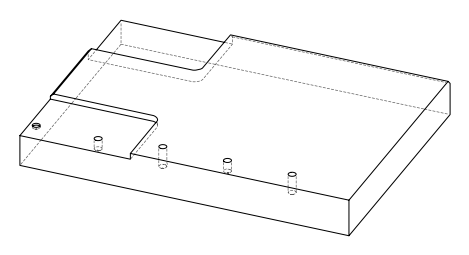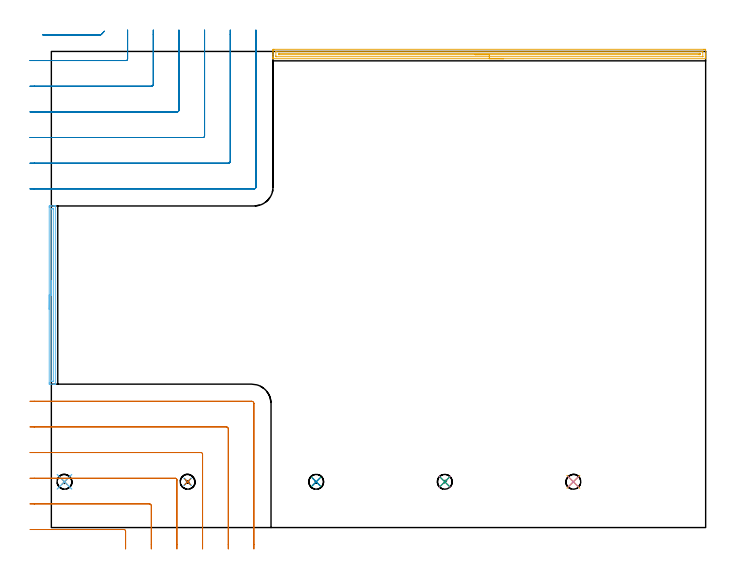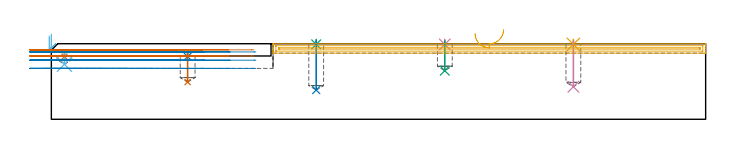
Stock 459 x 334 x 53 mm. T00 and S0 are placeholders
(PLAN: 14 operations, 3 tool changes, 22 min)
(1 SPOT_DRILL | STEP1POCKET | NXT0321_9005460120000 | 0.03 min | 863 mm3)
(2 SPOT_DRILL_1 | STEP1POCKET_1 | NXT0321_9005460120000 | 0.03 min | 863 mm3)
(3 SPOT_DRILL_2 | STEP1POCKET_2 | NXT0321_9005460120000 | 0.03 min | 1 mm3)
(4 SPOT_DRILL_3 | STEP1POCKET_3 | NXT0321_9005460120000 | 0.03 min | 1 mm3)
(5 SPOT_DRILL_4 | STEP1POCKET_4 | NXT0321_9005460120000 | 0.03 min | 1 mm3)
(6 DRILL_BLIND_HOLE_INTO_CENTER | STEP1POCKET | UGT0301_217 | 0.03 min | 377 mm3)
(7 DRILL_BLIND_HOLE_INTO_CENTER_1 | STEP1POCKET_1 | UGT0301_217 | 0.08 min | 1433 mm3)
(8 DRILL_BLIND_HOLE_INTO_CENTER_2 | STEP1POCKET_2 | UGT0301_217 | 0.14 min | 2569 mm3)
(9 DRILL_BLIND_HOLE_INTO_CENTER_3 | STEP1POCKET_3 | UGT0301_217 | 0.09 min | 1420 mm3)
(10 DRILL_BLIND_HOLE_INTO_CENTER_4 | STEP1POCKET_4 | UGT0301_217 | 0.13 min | 2373 mm3)
(11 AREA_MILL | FG_CHAMFER_SURFACE | UGT0205_001 | 7.46 min | 6698 mm3)
(12 AREA_MILL_1 | FG_CHAMFER_SURFACE_1 | UGT0205_001 | 2.17 min | 1328 mm3)
(13 MILL_CORNER_NOTCH_RECTANGULAR | CORNER_NOTCH_RECTANGULAR | UGT0201_106 | Follow Part, ap 6, ae 75% | 4.41 min | 131104 mm3)
(14 MILL_CORNER_NOTCH_RECTANGULAR_1 | CORNER_NOTCH_RECTANGULAR_1 | UGT0201_106 | Follow Part, ap 6, ae 75% | 7.31 min | 290882 mm3)
(TOOL NXT0321_9005460120000 | NC Spot Drill, 142deg, 12mm, Carbide, Uncoated | D12 PA142 FL30 Z2)
(TOOL UGT0301_217 | Twist Drill 10.4 mm | D10.4 PA118 FL82 Z2)
(TOOL UGT0205_001 | Chamfer Mill 20 x 3 x 45 deg. | D20 FL50 Z2)
(TOOL UGT0201_106 | End Mill 24 mm | D24 FL25 Z2)
(OP 1 SPOT_DRILL)
G17 G21 G94 G90
T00 M6
G54
G17 G0 G90 X9.2 Y32.1 S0 M3
G43 Z63. H0
G94 G81 G98 Z43.952 F250. R47.4
G80
M5
M2
(OP 2 SPOT_DRILL_1)
G17 G21 G94 G90
T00 M6
G54
G17 G0 G90 X95.6 Y32.1 S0 M3
G43 Z63. H0
G94 G81 G98 Z43.952 F250. R47.4
G80
M5
M2
(OP 3 SPOT_DRILL_2)
G17 G21 G94 G90
T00 M6
G54
G17 G0 G90 X185.8 Y32.1 S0 M3
G43 Z63. H0
G94 G81 G98 Z52.552 F250. R56.
G80
M5
M2
(OP 4 SPOT_DRILL_3)
G17 G21 G94 G90
T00 M6
G54
G17 G0 G90 X276. Y32.1 S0 M3
G43 Z63. H0
G94 G81 G98 Z52.552 F250. R56.
G80
M5
M2
(OP 5 SPOT_DRILL_4)
G17 G21 G94 G90
T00 M6
G54
G17 G0 G90 X366.2 Y32.1 S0 M3
G43 Z63. H0
G94 G81 G98 Z52.552 F250. R56.
G80
M5
M2
(OP 6 DRILL_BLIND_HOLE_INTO_CENTER)
G17 G21 G94 G90
T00 M6
G54
G17 G0 G90 X9.2 Y32.1 S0 M3
G43 Z63. H0
G94 G81 G98 Z38.6 F250. R46.4
G80
M5
M2
(OP 7 DRILL_BLIND_HOLE_INTO_CENTER_1)
G17 G21 G94 G90
T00 M6
G54
G17 G0 G90 X95.6 Y32.1 S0 M3
G43 Z63. H0
G94 G81 G98 Z26.1 F250. R46.4
G80
M5
M2
(OP 8 DRILL_BLIND_HOLE_INTO_CENTER_2)
G17 G21 G94 G90
T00 M6
G54
G17 G0 G90 X185.8 Y32.1 S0 M3
G43 Z63. H0
G94 G81 G98 Z20.5 F250. R55.
G80
M5
M2
(OP 9 DRILL_BLIND_HOLE_INTO_CENTER_3)
G17 G21 G94 G90
T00 M6
G54
G17 G0 G90 X276. Y32.1 S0 M3
G43 Z63. H0
G94 G81 G98 Z34.1 F250. R55.
G80
M5
M2
(OP 10 DRILL_BLIND_HOLE_INTO_CENTER_4)
G17 G21 G94 G90
T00 M6
G54
G17 G0 G90 X366.2 Y32.1 S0 M3
G43 Z63. H0
G94 G81 G98 Z22.8 F250. R55.
G80
M5
M2
(OP 11 AREA_MILL)
G17 G21 G94 G90
T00 M6
G54
G17 G0 G90 X317.25 Y328.9 S1061 M3
G43 Z63. H0
G94 G1 X317.212 Z62.128 F250.
X317.098 Z61.263
X316.909 Z60.412
X316.647 Z59.58
X316.313 Z58.774
X315.91 Z58.
X315.441 Z57.264
X314.91 Z56.572
X314.321 Z55.929
X313.678 Z55.339
X312.986 Z54.808
X312.25 Z54.34
X311.476 Z53.937
X310.67 Z53.603
X309.838 Z53.341
X308.986 Z53.152
X308.122 Z53.038
X307.25 Z53.
X155.683
X155.51 Y328.902 Z52.988
X155.507 Y328.968 Z52.924
X155.5 Y329.407 Z52.493
Y329.682 Z52.217
Y330.413 Z51.482
Y331.672 Z50.225
Y333.093 Z48.802
Y333.723 Z48.173
Y334.616 Z47.28
X155.502 Y334.88 Z47.016
X155.507 Y335.491 Z46.406
X155.517 Y335.493 Z46.404
X156.13 Y335.5 Z46.4
X457.75
X458.37 Y335.498 Z46.402
X458.983 Y335.493 Z46.404
X458.993 Y335.491 Z46.406
X459. Y334.88 Z47.016
Y332.21 Z49.685
Y330.778 Z51.118
Y330.413 Z51.482
Y329.682 Z52.217
Y329.407 Z52.493
Y328.971 Z52.921
Y328.92 Z52.971
X458.992 Y328.903 Z52.988
X458.818 Y328.9 Z53.
X307.25
Y330.314 Z51.586
X157.918
X157.819 Y330.315 Z51.585
X157.622 Y330.32 Z51.58
X157.509 Y330.323 Z51.577
X157.506 Y330.354 Z51.546
X157.503 Y330.413 Z51.487
X157.5 Y330.831 Z51.069
Y333.987 Z47.913
X157.502 Y334.039 Z47.861
X157.505 Y334.065 Z47.835
X157.509 Y334.073 Z47.827
X157.525 Y334.079 Z47.821
X157.721 Y334.084 Z47.816
X157.82 Y334.085 Z47.815
X456.582 Y334.086 Z47.814
X456.68 Y334.085 Z47.815
X456.878 Y334.08 Z47.82
X456.991 Y334.076 Z47.824
X456.994 Y334.046 Z47.854
X456.997 Y333.987 Z47.913
X457. Y333.569 Z48.331
Y330.413 Z51.487
X456.998 Y330.361 Z51.539
X456.995 Y330.335 Z51.565
X456.991 Y330.327 Z51.573
X456.975 Y330.321 Z51.579
X456.779 Y330.316 Z51.584
X456.68 Y330.315 Z51.585
X307.25 Y330.314 Z51.586
Y331.728 Z50.172
X159.707 Y331.729 Z50.171
X159.549 Y331.73 Z50.17
X159.523 Y331.732 Z50.168
X159.515 Y331.734 Z50.166
X159.51 Y331.747 Z50.153
X159.504 Y331.856 Z50.044
X159.501 Y331.993 Z49.907
X159.5 Y332.2 Z49.7
X159.501 Y332.406 Z49.494
X159.507 Y332.613 Z49.287
X159.51 Y332.665 Z49.235
X159.531 Y332.667 Z49.233
X159.589 Y332.67 Z49.23
X159.707 Y332.671 Z49.229
X160.129
X454.793
X454.95 Y332.67 Z49.23
X454.977 Y332.668 Z49.232
X454.985 Y332.666 Z49.234
X454.99 Y332.653 Z49.247
X454.996 Y332.544 Z49.356
X454.999 Y332.407 Z49.493
X455. Y332.2 Z49.7
X454.999 Y331.994 Z49.906
X454.993 Y331.787 Z50.113
X454.99 Y331.735 Z50.165
X454.969 Y331.733 Z50.167
X454.911 Y331.73 Z50.17
X454.793 Y331.729 Z50.171
X454.371 Y331.728 Z50.172
X307.25
X306.378 Z50.21
X305.513 Z50.323
X304.662 Z50.512
X303.83 Z50.775
X303.024 Z51.108
X302.25 Z51.511
X301.514 Z51.98
X300.822 Z52.511
X300.179 Z53.1
X299.59 Z53.744
X299.058 Z54.436
X298.59 Z55.172
X298.187 Z55.945
X297.853 Z56.751
X297.591 Z57.583
X297.402 Z58.435
X297.288 Z59.3
X297.25 Z60.172
G0 Z63.
M5
M2
(OP 12 AREA_MILL_1)
G17 G21 G94 G90
T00 M6
G54
G17 G0 G90 X-1.5 Y153.1 S1061 M3
G43 Z63. H0
Z58.5
G94 G1 Y153.138 Z57.628 F250.
Y153.252 Z56.764
Y153.441 Z55.912
Y153.703 Z55.08
Y154.037 Z54.274
Y154.44 Z53.5
Y154.909 Z52.764
Y155.44 Z52.072
Y156.029 Z51.429
Y156.672 Z50.84
Y157.364 Z50.309
Y158.1 Z49.84
Y158.874 Z49.437
Y159.68 Z49.103
Y160.512 Z48.841
Y161.364 Z48.652
Y162.228 Z48.538
Y163.1 Z48.5
Y224.612
X-1.499 Y225.017 Z48.501
X-1.494 Y225.497 Z48.502
X-1.49 Y225.591 Z48.505
X-1.017 Y225.6 Z48.977
X-0.408 Z49.59
X-0.134 Z49.863
X1.634 Z51.629
X2.181 Z52.18
X2.517 Z52.516
X2.701 Z52.7
X2.988 Y225.593 Z52.979
X2.997 Y225.591 Z52.988
X3. Y225.462 Z53.
Y100.738
X2.997 Y100.609 Z52.988
X2.988 Y100.607 Z52.979
X2.701 Y100.6 Z52.7
X2.181 Z52.18
X1.634 Z51.629
X-0.408 Z49.59
X-1.017 Y100.601 Z48.977
X-1.256 Y100.603 Z48.739
X-1.49 Y100.609 Z48.505
X-1.494 Y100.703 Z48.502
X-1.499 Y101.184 Z48.501
X-1.5 Y101.67 Z48.5
Y163.1
X-0.086 Z49.914
X-0.085 Y223.235 Z49.915
X-0.082 Y223.445 Z49.918
X-0.079 Y223.549 Z49.921
X-0.072 Y223.59 Z49.928
X0.026 Y223.593 Z50.026
X0.389 Y223.599 Z50.389
X0.75 Y223.6 Z50.75
X1.272 Z51.272
X1.476 Y223.597 Z51.476
X1.564 Y223.592 Z51.564
X1.577 Y223.59 Z51.577
X1.58 Y223.579 Z51.58
X1.583 Y223.539 Z51.583
X1.585 Y223.454 Z51.585
Y102.965
X1.582 Y102.755 Z51.582
X1.579 Y102.651 Z51.579
X1.572 Y102.61 Z51.572
X1.474 Y102.607 Z51.474
X1.111 Y102.601 Z51.111
X0.75 Y102.6 Z50.75
X0.228 Z50.228
X0.024 Y102.603 Z50.024
X-0.064 Y102.608 Z49.936
X-0.077 Y102.61 Z49.923
X-0.08 Y102.621 Z49.92
X-0.083 Y102.661 Z49.917
X-0.085 Y102.746 Z49.915
X-0.086 Y163.1 Z49.914
Y163.972 Z49.952
Y164.837 Z50.066
Y165.688 Z50.255
Y166.52 Z50.517
Y167.326 Z50.851
Y168.1 Z51.254
Y168.836 Z51.723
Y169.528 Z52.254
Y170.171 Z52.843
Y170.76 Z53.486
Y171.292 Z54.179
Y171.76 Z54.914
Y172.163 Z55.688
Y172.497 Z56.494
Y172.759 Z57.326
Y172.948 Z58.178
Y173.062 Z59.043
Y173.1 Z59.914
G0 Z63.
M5
M2
(OP 13 MILL_CORNER_NOTCH_RECTANGULAR)
G17 G21 G94 G90
T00 M6
G54
G17 G0 G90 X52.1 Y-15. S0 M3
G43 Z63. H0
Z48.7
G94 G1 Y-12. F250.
Y-2.592 F500.
G3 X50.908 Y-1.4 R1.2
G1 X-11.918
X-14.918 F250.
G0 Z63.
X70.1 Y-15.
Z48.7
G1 Y-12.
Y15.407 F500.
G3 X68.907 Y16.6 R1.2
G1 X-12.
X-15. F250.
G0 Z63.
X88.1 Y-15.
Z48.7
G1 Y-12.
Y33.407 F500.
G3 X86.907 Y34.6 R1.2
G1 X-12.
X-15. F250.
G0 Z63.
X106.1 Y-15.
Z48.7
G1 Y-12.
Y51.406 F500.
G3 X104.906 Y52.6 R1.2
G1 X-12.
X-15. F250.
G0 Z63.
X124.1 Y-15.
Z48.7
G1 Y-12.
Y69.406 F500.
G3 X122.906 Y70.6 R1.2
G1 X-12.
X-15. F250.
G0 Z63.
X142.1 Y-15.
Z48.7
G1 Y-12.
Y87. F500.
G3 X140.5 Y88.6 R1.6
G1 X-12.
X-15. F250.
G0 Z63.
X52.1 Y-15.
Z44.4
G1 Y-12.
Y-2.592 F500.
G3 X50.908 Y-1.4 R1.2
G1 X-11.918
X-14.918 F250.
G0 Z63.
X70.1 Y-15.
Z44.4
G1 Y-12.
Y15.407 F500.
G3 X68.907 Y16.6 R1.2
G1 X-12.
X-15. F250.
G0 Z63.
X88.1 Y-15.
Z44.4
G1 Y-12.
Y33.407 F500.
G3 X86.907 Y34.6 R1.2
G1 X-12.
X-15. F250.
G0 Z63.
X106.1 Y-15.
Z44.4
G1 Y-12.
Y51.406 F500.
G3 X104.906 Y52.6 R1.2
G1 X-12.
X-15. F250.
G0 Z63.
X124.1 Y-15.
Z44.4
G1 Y-12.
Y69.406 F500.
G3 X122.906 Y70.6 R1.2
G1 X-12.
X-15. F250.
G0 Z63.
X142.1 Y-15.
Z44.4
G1 Y-12.
Y87. F500.
G3 X140.5 Y88.6 R1.6
G1 X-12.
X-15. F250.
G0 Z63.
M5
M2
(OP 14 MILL_CORNER_NOTCH_RECTANGULAR_1)
G17 G21 G94 G90
T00 M6
G54
G17 G0 G90 X-6.072 Y345.6 S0 M3
G43 Z63. H0
Z47.233
G94 G1 X-3.072 F250.
X34.311 F500.
G3 X35.197 Y346. R1.2
G1 X37.197 Y348.236 F250.
G0 Z63.
X-15. Y327.6
Z47.233
G1 X-12.
X52.308 F500.
G3 X53.5 Y328.792 R1.2
G1 Y346.
Y349. F250.
G0 Z63.
X-15. Y309.6
Z47.233
G1 X-12.
X70.307 F500.
G3 X71.5 Y310.793 R1.2
G1 Y346.
Y349. F250.
G0 Z63.
X-15. Y291.6
Z47.233
G1 X-12.
X88.307 F500.
G3 X89.5 Y292.793 R1.2
G1 Y346.
Y349. F250.
G0 Z63.
X-15. Y273.6
Z47.233
G1 X-12.
X106.306 F500.
G3 X107.5 Y274.794 R1.2
G1 Y346.
Y349. F250.
G0 Z63.
X-15. Y255.6
Z47.233
G1 X-12.
X124.306 F500.
G3 X125.5 Y256.794 R1.2
G1 Y346.
Y349. F250.
G0 Z63.
X-15. Y237.6
Z47.233
G1 X-12.
X142.306 F500.
G3 X143.5 Y238.794 R1.2
G1 Y346.
Y349. F250.
G0 Z63.
X-6.072 Y345.6
Z41.467
G1 X-3.072
X34.311 F500.
G3 X35.197 Y346. R1.2
G1 X37.197 Y348.236 F250.
G0 Z63.
X-15. Y327.6
Z41.467
G1 X-12.
X52.308 F500.
G3 X53.5 Y328.792 R1.2
G1 Y346.
Y349. F250.
G0 Z63.
X-15. Y309.6
Z41.467
G1 X-12.
X70.307 F500.
G3 X71.5 Y310.793 R1.2
G1 Y346.
Y349. F250.
G0 Z63.
X-15. Y291.6
Z41.467
G1 X-12.
X88.307 F500.
G3 X89.5 Y292.793 R1.2
G1 Y346.
Y349. F250.
G0 Z63.
X-15. Y273.6
Z41.467
G1 X-12.
X106.306 F500.
G3 X107.5 Y274.794 R1.2
G1 Y346.
Y349. F250.
G0 Z63.
X-15. Y255.6
Z41.467
G1 X-12.
X124.306 F500.
G3 X125.5 Y256.794 R1.2
G1 Y346.
Y349. F250.
G0 Z63.
X-15. Y237.6
Z41.467
G1 X-12.
X142.306 F500.
G3 X143.5 Y238.794 R1.2
G1 Y346.
Y349. F250.
G0 Z63.
X-6.072 Y345.6
Z35.7
G1 X-3.072
X34.311 F500.
G3 X35.197 Y346. R1.2
G1 X37.197 Y348.236 F250.
G0 Z63.
X-15. Y327.6
Z35.7
G1 X-12.
X52.308 F500.
G3 X53.5 Y328.792 R1.2
G1 Y346.
Y349. F250.
G0 Z63.
X-15. Y309.6
Z35.7
G1 X-12.
X70.307 F500.
G3 X71.5 Y310.793 R1.2
G1 Y346.
Y349. F250.
G0 Z63.
X-15. Y291.6
Z35.7
G1 X-12.
X88.307 F500.
G3 X89.5 Y292.793 R1.2
G1 Y346.
Y349. F250.
G0 Z63.
X-15. Y273.6
Z35.7
G1 X-12.
X106.306 F500.
G3 X107.5 Y274.794 R1.2
G1 Y346.
Y349. F250.
G0 Z63.
X-15. Y255.6
Z35.7
G1 X-12.
X124.306 F500.
G3 X125.5 Y256.794 R1.2
G1 Y346.
Y349. F250.
G0 Z63.
X-15. Y237.6
Z35.7
G1 X-12.
X142.306 F500.
G3 X143.5 Y238.794 R1.2
G1 Y346.
Y349. F250.
G0 Z63.
M5
M2
